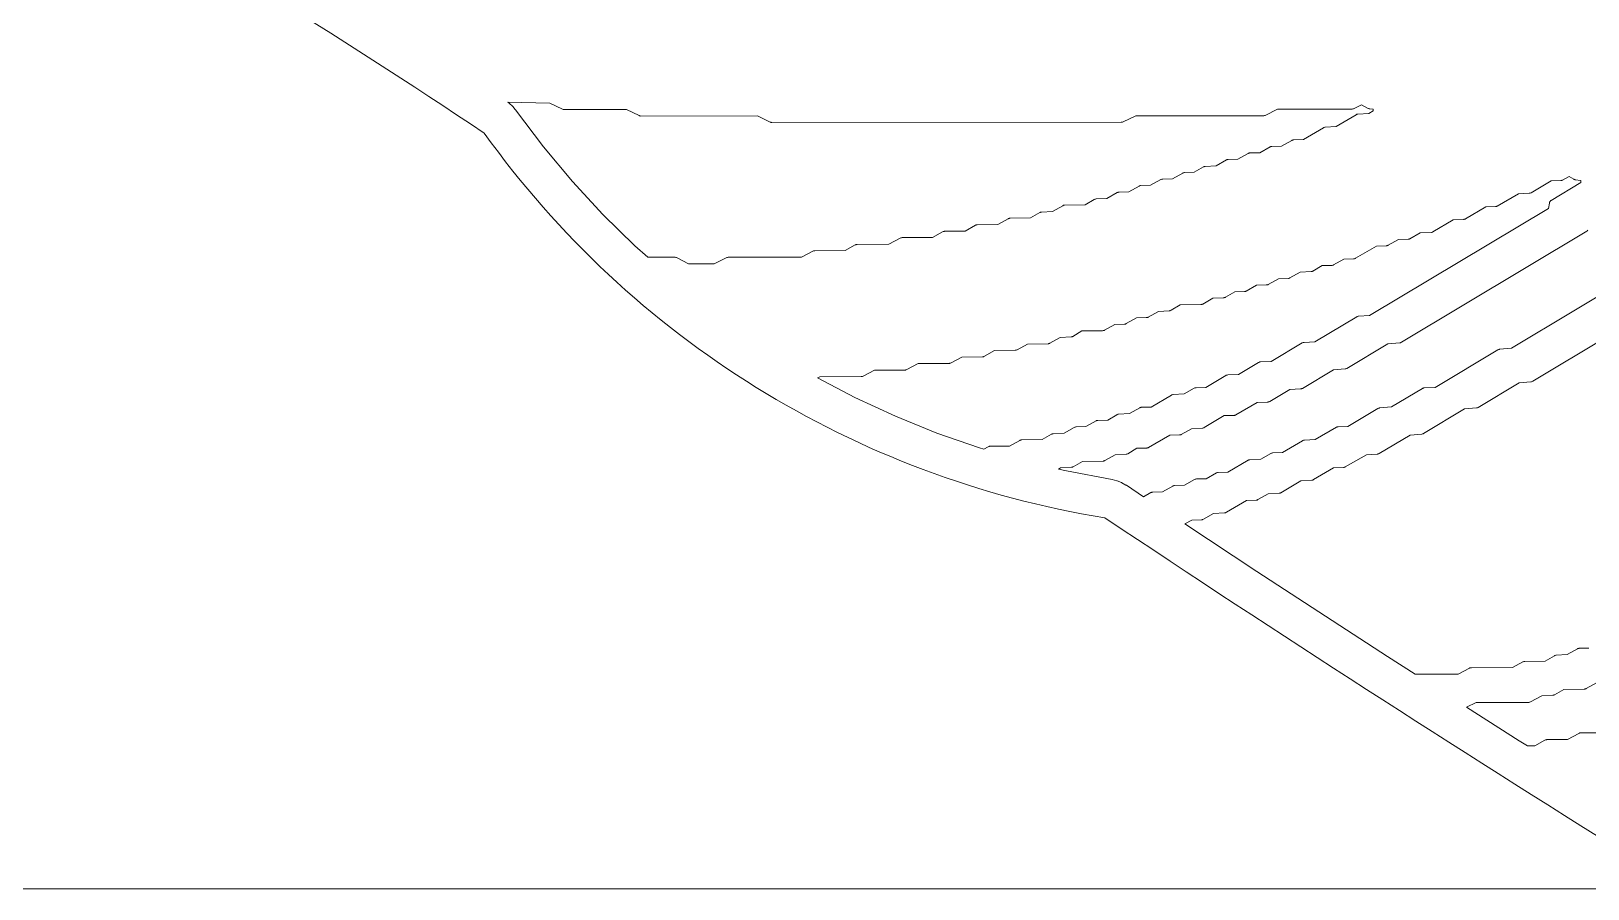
# Model space of a CAD drawing. Header units: inches. Extents: x 36 to 190, y -75 to 56.
# Drawn here: x 49.76 to 59.54, y 17.31 to 22.7 of the extents above; entities that cross this region are included whole.
import ezdxf

# ---------------------------------------------------------------- set-up
doc = ezdxf.new("R2010")
doc.units = ezdxf.units.IN
doc.layers.add('01_ORIGINAL_CAD', color=7, linetype='Continuous', lineweight=20)
doc.layers.add('03_ADDED_AREAS_SAME_COMPOSITION', color=7, linetype='Continuous', lineweight=15)

# ---------------------------------------------------------------- blocks, each defined once
blk = doc.blocks.new('01_SCALLOP')
at = {"layer": '01_ORIGINAL_CAD'}
blk.add_line((71.4416, 17.3122), (36.2477, 17.3122), dxfattribs=at)
for centre, radius, start, end in [((27.3488, -15.6541), 45.3906, 56.18317, 60.40695), ((57.468, 25.5434), 5.9789, 215.66578, 260.76223), ((129.1585, 128.6999), 131.0408, 236.329902, 238.047924)]:
    blk.add_arc(centre, radius, start, end, dxfattribs=at)
at = {"layer": '03_ADDED_AREAS_SAME_COMPOSITION'}
for points in [[(52.7583, 22.2523), (53.0223, 22.2473), (53.1022, 22.2088), (53.1057, 22.2074), (53.1094, 22.2066), (53.1131, 22.2063), (53.5028, 22.2065), (53.5825, 22.1681), (53.586, 22.1667), (53.5897, 22.1659), (53.5934, 22.1656), (54.326, 22.1659), (54.4058, 22.1275), (54.4093, 22.1261), (54.4129, 22.1253), (54.4166, 22.125), (56.6116, 22.126), (56.6154, 22.1263), (56.619, 22.1271), (56.6225, 22.1285), (56.702, 22.167), (57.5032, 22.1673), (57.5069, 22.1676), (57.5106, 22.1685), (57.5141, 22.1698), (57.5936, 22.2083), (58.0595, 22.209), (58.0624, 22.2091), (58.0653, 22.2097), (58.0681, 22.2105), (58.0707, 22.2117), (58.1199, 22.2366), (58.162, 22.2134), (58.1647, 22.2122), (58.1674, 22.2112), (58.1702, 22.2106), (58.1731, 22.2104), (58.194, 22.2095), (58.194, 22.1981), (58.1656, 22.1811), (58.0977, 22.1775), (58.0947, 22.1772), (58.0918, 22.1765), (58.089, 22.1754), (58.0863, 22.174), (57.9602, 22.0992), (57.8922, 22.0955), (57.8892, 22.0952), (57.8863, 22.0945), (57.8835, 22.0934), (57.8808, 22.0921), (57.7549, 22.0173), (57.6941, 22.0157), (57.6911, 22.0155), (57.6881, 22.0148), (57.6852, 22.0138), (57.6825, 22.0125), (57.6182, 21.9763), (57.557, 21.9747), (57.554, 21.9745), (57.5511, 21.9738), (57.5482, 21.9728), (57.5455, 21.9715), (57.4811, 21.9353), (57.42, 21.9337), (57.417, 21.9334), (57.414, 21.9328), (57.4111, 21.9318), (57.4084, 21.9305), (57.3441, 21.8943), (57.2829, 21.8927), (57.2799, 21.8924), (57.2769, 21.8918), (57.2741, 21.8908), (57.2714, 21.8895), (57.2067, 21.8532), (57.1385, 21.8495), (57.1355, 21.8492), (57.1326, 21.8485), (57.1298, 21.8475), (57.1271, 21.8461), (57.0697, 21.8123), (57.0088, 21.8107), (57.0058, 21.8104), (57.0028, 21.8098), (57, 21.8088), (56.9972, 21.8075), (56.9329, 21.7713), (56.8718, 21.7697), (56.8688, 21.7694), (56.8658, 21.7688), (56.8629, 21.7678), (56.8602, 21.7665), (56.7959, 21.7303), (56.7347, 21.7287), (56.7317, 21.7284), (56.7287, 21.7278), (56.7259, 21.7268), (56.7231, 21.7255), (56.6588, 21.6893), (56.5977, 21.6877), (56.5946, 21.6874), (56.5917, 21.6868), (56.5888, 21.6858), (56.5861, 21.6845), (56.5215, 21.6481), (56.4532, 21.6445), (56.4502, 21.6441), (56.4473, 21.6435), (56.4445, 21.6424), (56.4419, 21.6411), (56.3846, 21.6074), (56.2553, 21.6056), (56.2522, 21.6054), (56.2491, 21.6048), (56.2462, 21.6038), (56.2434, 21.6024), (56.1788, 21.5661), (56.1105, 21.5624), (56.1075, 21.5621), (56.1046, 21.5614), (56.1018, 21.5604), (56.0992, 21.559), (56.0419, 21.5253), (55.9126, 21.5236), (55.9095, 21.5233), (55.9064, 21.5227), (55.9035, 21.5217), (55.9007, 21.5204), (55.8365, 21.4843), (55.7069, 21.4825), (55.7038, 21.4823), (55.7008, 21.4817), (55.6978, 21.4807), (55.695, 21.4793), (55.6309, 21.4433), (55.5013, 21.4415), (55.4982, 21.4413), (55.4951, 21.4407), (55.4922, 21.4397), (55.4894, 21.4383), (55.4253, 21.4023), (55.2346, 21.4018), (55.2316, 21.4016), (55.2287, 21.401), (55.2258, 21.4001), (55.2231, 21.3989), (55.1514, 21.3612), (54.9529, 21.3594), (54.9498, 21.3591), (54.9467, 21.3585), (54.9437, 21.3575), (54.9409, 21.3562), (54.8769, 21.3201), (54.6862, 21.3196), (54.6832, 21.3194), (54.6802, 21.3189), (54.6773, 21.318), (54.6746, 21.3168), (54.603, 21.2791), (54.1452, 21.2789), (54.1415, 21.2786), (54.1378, 21.2778), (54.1343, 21.2764), (54.0548, 21.2379), (53.8933, 21.2378), (53.8215, 21.2754), (53.8187, 21.2767), (53.8159, 21.2776), (53.8129, 21.2781), (53.8099, 21.2783), (53.6379, 21.2785), (53.557, 21.3503), (53.3556, 21.5476), (53.1637, 21.7552), (52.9815, 21.9728), (52.8059, 22.2051), (52.8051, 22.2062), (52.7888, 22.2253), (52.7868, 22.2274), (52.7685, 22.2445), (52.7663, 22.2464)], [(54.7027, 20.5208), (54.7181, 20.5282), (54.9782, 20.5288), (54.9812, 20.529), (54.9842, 20.5295), (54.987, 20.5304), (54.9898, 20.5317), (55.0614, 20.5693), (55.2525, 20.5699), (55.2555, 20.5701), (55.2584, 20.5706), (55.2613, 20.5715), (55.264, 20.5727), (55.3356, 20.6104), (55.5267, 20.6109), (55.5297, 20.6111), (55.5327, 20.6117), (55.5355, 20.6126), (55.5383, 20.6138), (55.61, 20.6515), (55.7399, 20.6533), (55.743, 20.6535), (55.7461, 20.6542), (55.749, 20.6551), (55.7519, 20.6565), (55.816, 20.6926), (55.9456, 20.6943), (55.9487, 20.6946), (55.9517, 20.6952), (55.9547, 20.6962), (55.9575, 20.6975), (56.0217, 20.7336), (56.1512, 20.7354), (56.1543, 20.7356), (56.1574, 20.7362), (56.1603, 20.7372), (56.1631, 20.7386), (56.2278, 20.7749), (56.296, 20.7786), (56.299, 20.7789), (56.3019, 20.7796), (56.3047, 20.7806), (56.3074, 20.782), (56.3646, 20.8157), (56.4939, 20.8174), (56.497, 20.8177), (56.5001, 20.8183), (56.503, 20.8193), (56.5058, 20.8206), (56.5702, 20.8568), (56.6313, 20.8584), (56.6343, 20.8587), (56.6373, 20.8593), (56.6402, 20.8603), (56.6429, 20.8616), (56.7072, 20.8978), (56.7684, 20.8994), (56.7714, 20.8997), (56.7744, 20.9003), (56.7772, 20.9013), (56.78, 20.9026), (56.8446, 20.939), (56.9128, 20.9426), (56.9158, 20.943), (56.9187, 20.9436), (56.9215, 20.9447), (56.9242, 20.946), (56.9814, 20.9797), (57.1107, 20.9815), (57.1138, 20.9817), (57.1169, 20.9823), (57.1199, 20.9833), (57.1227, 20.9847), (57.1873, 21.021), (57.2555, 21.0247), (57.2585, 21.025), (57.2614, 21.0257), (57.2642, 21.0267), (57.2669, 21.0281), (57.3243, 21.0619), (57.3852, 21.0635), (57.3882, 21.0638), (57.3912, 21.0644), (57.394, 21.0654), (57.3968, 21.0667), (57.4611, 21.1029), (57.5222, 21.1045), (57.5253, 21.1048), (57.5282, 21.1054), (57.5311, 21.1064), (57.5338, 21.1077), (57.5981, 21.1439), (57.6593, 21.1455), (57.6623, 21.1458), (57.6653, 21.1464), (57.6681, 21.1474), (57.6709, 21.1487), (57.7355, 21.1851), (57.8037, 21.1887), (57.8067, 21.189), (57.8096, 21.1897), (57.8124, 21.1908), (57.8151, 21.1921), (57.8725, 21.2259), (57.9334, 21.2275), (57.9364, 21.2278), (57.9394, 21.2284), (57.9423, 21.2294), (57.945, 21.2307), (58.0093, 21.2669), (58.0705, 21.2685), (58.0736, 21.2688), (58.0766, 21.2695), (58.0795, 21.2705), (58.0823, 21.2719), (58.215, 21.3489), (58.276, 21.3505), (58.279, 21.3508), (58.282, 21.3514), (58.2848, 21.3524), (58.2876, 21.3537), (58.3519, 21.3899), (58.413, 21.3915), (58.416, 21.3918), (58.419, 21.3924), (58.4219, 21.3934), (58.4246, 21.3947), (58.4892, 21.4311), (58.5575, 21.4347), (58.5605, 21.435), (58.5634, 21.4357), (58.5662, 21.4368), (58.5689, 21.4382), (58.6951, 21.5131), (58.763, 21.5167), (58.766, 21.517), (58.7689, 21.5177), (58.7717, 21.5188), (58.7744, 21.5202), (58.9003, 21.5949), (58.9611, 21.5965), (58.9642, 21.5968), (58.9673, 21.5974), (58.9702, 21.5985), (58.973, 21.5999), (59.106, 21.677), (59.174, 21.6807), (59.177, 21.681), (59.18, 21.6817), (59.1828, 21.6827), (59.1855, 21.6841), (59.3113, 21.7588), (59.3721, 21.7605), (59.3751, 21.7607), (59.378, 21.7613), (59.3809, 21.7623), (59.3835, 21.7636), (59.4246, 21.7862), (59.4534, 21.769), (59.4565, 21.7675), (59.4598, 21.7663), (59.4632, 21.7657), (59.4987, 21.7615), (59.4987, 21.7482), (59.3119, 21.6359), (59.3093, 21.6341), (59.307, 21.6319), (59.3049, 21.6295), (59.3031, 21.6269), (59.3017, 21.6241), (59.3007, 21.6211), (59.3001, 21.618), (59.2954, 21.5856), (58.1697, 20.9118), (58.1018, 20.9082), (58.0988, 20.9078), (58.0959, 20.9071), (58.093, 20.9061), (58.0904, 20.9047), (57.8273, 20.7479), (57.7594, 20.7442), (57.7564, 20.7439), (57.7534, 20.7432), (57.7506, 20.7421), (57.7479, 20.7408), (57.5533, 20.6249), (57.4854, 20.6213), (57.4824, 20.6209), (57.4795, 20.6202), (57.4767, 20.6192), (57.474, 20.6178), (57.3478, 20.5429), (57.2799, 20.5393), (57.2769, 20.5389), (57.274, 20.5382), (57.2711, 20.5372), (57.2685, 20.5358), (57.1426, 20.4611), (57.0818, 20.4595), (57.0788, 20.4592), (57.0758, 20.4586), (57.0729, 20.4576), (57.0702, 20.4563), (57.0056, 20.4199), (56.9373, 20.4163), (56.9343, 20.416), (56.9314, 20.4153), (56.9286, 20.4142), (56.9259, 20.4128), (56.8, 20.3381), (56.7392, 20.3365), (56.7362, 20.3362), (56.7332, 20.3356), (56.7303, 20.3346), (56.7276, 20.3333), (56.663, 20.2969), (56.5948, 20.2933), (56.5918, 20.293), (56.5889, 20.2923), (56.5861, 20.2912), (56.5834, 20.2899), (56.526, 20.2561), (56.4651, 20.2545), (56.4621, 20.2542), (56.4591, 20.2536), (56.4562, 20.2526), (56.4535, 20.2513), (56.3892, 20.2151), (56.328, 20.2135), (56.325, 20.2132), (56.3221, 20.2126), (56.3192, 20.2116), (56.3165, 20.2103), (56.2518, 20.1739), (56.1836, 20.1703), (56.1806, 20.1699), (56.1777, 20.1693), (56.1749, 20.1682), (56.1722, 20.1669), (56.115, 20.1332), (55.9857, 20.1314), (55.9826, 20.1312), (55.9795, 20.1306), (55.9766, 20.1296), (55.9738, 20.1282), (55.9097, 20.0922), (55.7876, 20.0917), (55.7846, 20.0915), (55.7816, 20.091), (55.7788, 20.0901), (55.776, 20.0888), (55.7482, 20.0742), (55.7201, 20.0824), (55.4538, 20.1749), (55.193, 20.2802), (54.938, 20.3978)]]:
    blk.add_lwpolyline(points, close=True, dxfattribs=at)
for points in [[(59.8455, 21.1764), (59.0617, 20.7072), (58.9875, 20.7009), (58.9838, 20.7003), (58.9802, 20.6991), (58.9768, 20.6974), (58.5827, 20.4616), (58.5148, 20.4579), (58.5118, 20.4576), (58.5089, 20.4569), (58.5061, 20.4558), (58.5034, 20.4545), (58.3084, 20.3384), (58.2342, 20.332), (58.2304, 20.3314), (58.2268, 20.3303), (58.2235, 20.3286), (58.0351, 20.2158), (57.9743, 20.2142), (57.9712, 20.2139), (57.9681, 20.2133), (57.9652, 20.2122), (57.9624, 20.2108), (57.8294, 20.1337), (57.7614, 20.13), (57.7584, 20.1297), (57.7554, 20.129), (57.7526, 20.1279), (57.7499, 20.1266), (57.6241, 20.0519), (57.5633, 20.0502), (57.5602, 20.05), (57.5573, 20.0493), (57.5544, 20.0484), (57.5517, 20.047), (57.487, 20.0107), (57.4188, 20.007), (57.4158, 20.0067), (57.4129, 20.006), (57.41, 20.005), (57.4074, 20.0036), (57.2815, 19.9289), (57.2207, 19.9272), (57.2177, 19.927), (57.2147, 19.9263), (57.2118, 19.9254), (57.2091, 19.924), (57.1448, 19.8879), (57.0836, 19.8862), (57.0806, 19.886), (57.0776, 19.8853), (57.0748, 19.8844), (57.072, 19.883), (57.0077, 19.8469), (56.9466, 19.8452), (56.9435, 19.845), (56.9406, 19.8443), (56.9377, 19.8433), (56.935, 19.842), (56.8707, 19.8058), (56.8095, 19.8042), (56.8065, 19.804), (56.8035, 19.8033), (56.8007, 19.8023), (56.7979, 19.801), (56.7515, 19.7749), (56.6432, 19.8464), (56.6431, 19.8465), (56.6416, 19.8475), (56.6401, 19.8484), (56.6152, 19.8623), (56.6123, 19.8637), (56.5858, 19.8743), (56.5827, 19.8753), (56.5551, 19.8824), (56.5535, 19.8828), (56.2674, 19.9366), (56.2174, 19.9487), (56.2304, 19.956), (56.2987, 19.9596), (56.3016, 19.96), (56.3045, 19.9607), (56.3073, 19.9617), (56.31, 19.963), (56.3673, 19.9967), (56.4966, 19.9985), (56.4997, 19.9987), (56.5027, 19.9993), (56.5057, 20.0003), (56.5085, 20.0017), (56.5731, 20.038), (56.6414, 20.0417), (56.6443, 20.042), (56.6472, 20.0427), (56.65, 20.0437), (56.6527, 20.0451), (56.7101, 20.0789), (56.771, 20.0805), (56.7741, 20.0808), (56.7772, 20.0814), (56.7801, 20.0825), (56.7829, 20.0839), (56.9156, 20.1609), (56.9765, 20.1625), (56.9795, 20.1628), (56.9825, 20.1634), (56.9854, 20.1644), (56.9881, 20.1657), (57.0527, 20.202), (57.121, 20.2057), (57.124, 20.206), (57.1269, 20.2067), (57.1297, 20.2078), (57.1324, 20.2091), (57.2583, 20.2839), (57.3191, 20.2855), (57.3222, 20.2858), (57.3252, 20.2864), (57.3282, 20.2875), (57.331, 20.2888), (57.4639, 20.366), (57.532, 20.3696), (57.535, 20.37), (57.5379, 20.3707), (57.5408, 20.3717), (57.5434, 20.3731), (57.6696, 20.448), (57.7375, 20.4516), (57.7405, 20.452), (57.7435, 20.4527), (57.7463, 20.4537), (57.749, 20.4551), (57.944, 20.5712), (58.0182, 20.5775), (58.0219, 20.5781), (58.0255, 20.5793), (58.0289, 20.581), (58.2864, 20.7351), (58.3606, 20.7415), (58.3644, 20.7421), (58.368, 20.7432), (58.3713, 20.7449), (59.5352, 21.4415), (59.5379, 21.4434), (59.5404, 21.4457), (59.5425, 21.4483)], [(59.6193, 18.2922), (59.4974, 18.2917), (59.4944, 18.2915), (59.4915, 18.291), (59.4886, 18.2901), (59.4859, 18.2888), (59.4142, 18.2511), (59.2842, 18.2493), (59.2811, 18.2491), (59.2781, 18.2485), (59.2751, 18.2475), (59.2723, 18.2461), (59.2081, 18.2101), (59.1632, 18.2094), (59.1101, 18.2428), (58.7803, 18.4537), (58.8403, 18.4827), (59.169, 18.4833), (59.172, 18.4835), (59.175, 18.4841), (59.1778, 18.485), (59.1806, 18.4862), (59.2528, 18.5242), (59.3214, 18.5278), (59.3243, 18.5282), (59.3273, 18.5289), (59.3301, 18.5299), (59.3327, 18.5313), (59.39, 18.565), (59.5193, 18.5667), (59.5224, 18.5669), (59.5255, 18.5675), (59.5284, 18.5685), (59.5312, 18.5699), (59.5958, 18.6062)], [(59.549, 18.8243), (59.4878, 18.8227), (59.4848, 18.8224), (59.4818, 18.8218), (59.479, 18.8208), (59.4762, 18.8195), (59.4116, 18.7831), (59.3434, 18.7795), (59.3404, 18.7792), (59.3375, 18.7785), (59.3347, 18.7774), (59.332, 18.7761), (59.2748, 18.7424), (59.1455, 18.7406), (59.1423, 18.7404), (59.1393, 18.7398), (59.1363, 18.7388), (59.1335, 18.7374), (59.0695, 18.7014), (58.8102, 18.7009), (58.8072, 18.7007), (58.8043, 18.7001), (58.8014, 18.6992), (58.7986, 18.698), (58.7271, 18.6603), (58.4573, 18.6602), (58.2841, 18.771), (57.462, 19.3054), (57.0103, 19.6039), (57.0543, 19.6286), (57.1154, 19.6302), (57.1184, 19.6305), (57.1214, 19.6311), (57.1243, 19.6321), (57.127, 19.6334), (57.1916, 19.6698), (57.2599, 19.6734), (57.2629, 19.6738), (57.2658, 19.6745), (57.2686, 19.6755), (57.2713, 19.6769), (57.3972, 19.7516), (57.458, 19.7532), (57.461, 19.7535), (57.464, 19.7541), (57.4669, 19.7551), (57.4696, 19.7564), (57.5342, 19.7928), (57.6025, 19.7964), (57.6054, 19.7968), (57.6084, 19.7975), (57.6112, 19.7985), (57.6139, 19.7999), (57.74, 19.8748), (57.808, 19.8784), (57.811, 19.8787), (57.8139, 19.8794), (57.8167, 19.8805), (57.8194, 19.8819), (57.9452, 19.9566), (58.0061, 19.9582), (58.0092, 19.9585), (58.0122, 19.9592), (58.0152, 19.9602), (58.018, 19.9616), (58.1509, 20.0387), (58.219, 20.0424), (58.222, 20.0427), (58.2249, 20.0434), (58.2278, 20.0445), (58.2305, 20.0459), (58.4254, 20.1619), (58.4997, 20.1683), (58.5034, 20.1689), (58.507, 20.17), (58.5104, 20.1717), (58.7679, 20.3259), (58.8421, 20.3322), (58.8458, 20.3328), (58.8494, 20.334), (58.8528, 20.3357), (59.1103, 20.4898), (59.1845, 20.4962), (59.1883, 20.4968), (59.1919, 20.4979), (59.1953, 20.4996), (60.1367, 21.0631)]]:
    blk.add_lwpolyline(points, dxfattribs=at)

msp = doc.modelspace()

# ---------------------------------------------------------------- block references
msp.add_blockref('01_SCALLOP', (0, 0))

doc.saveas('drawing.dxf')
